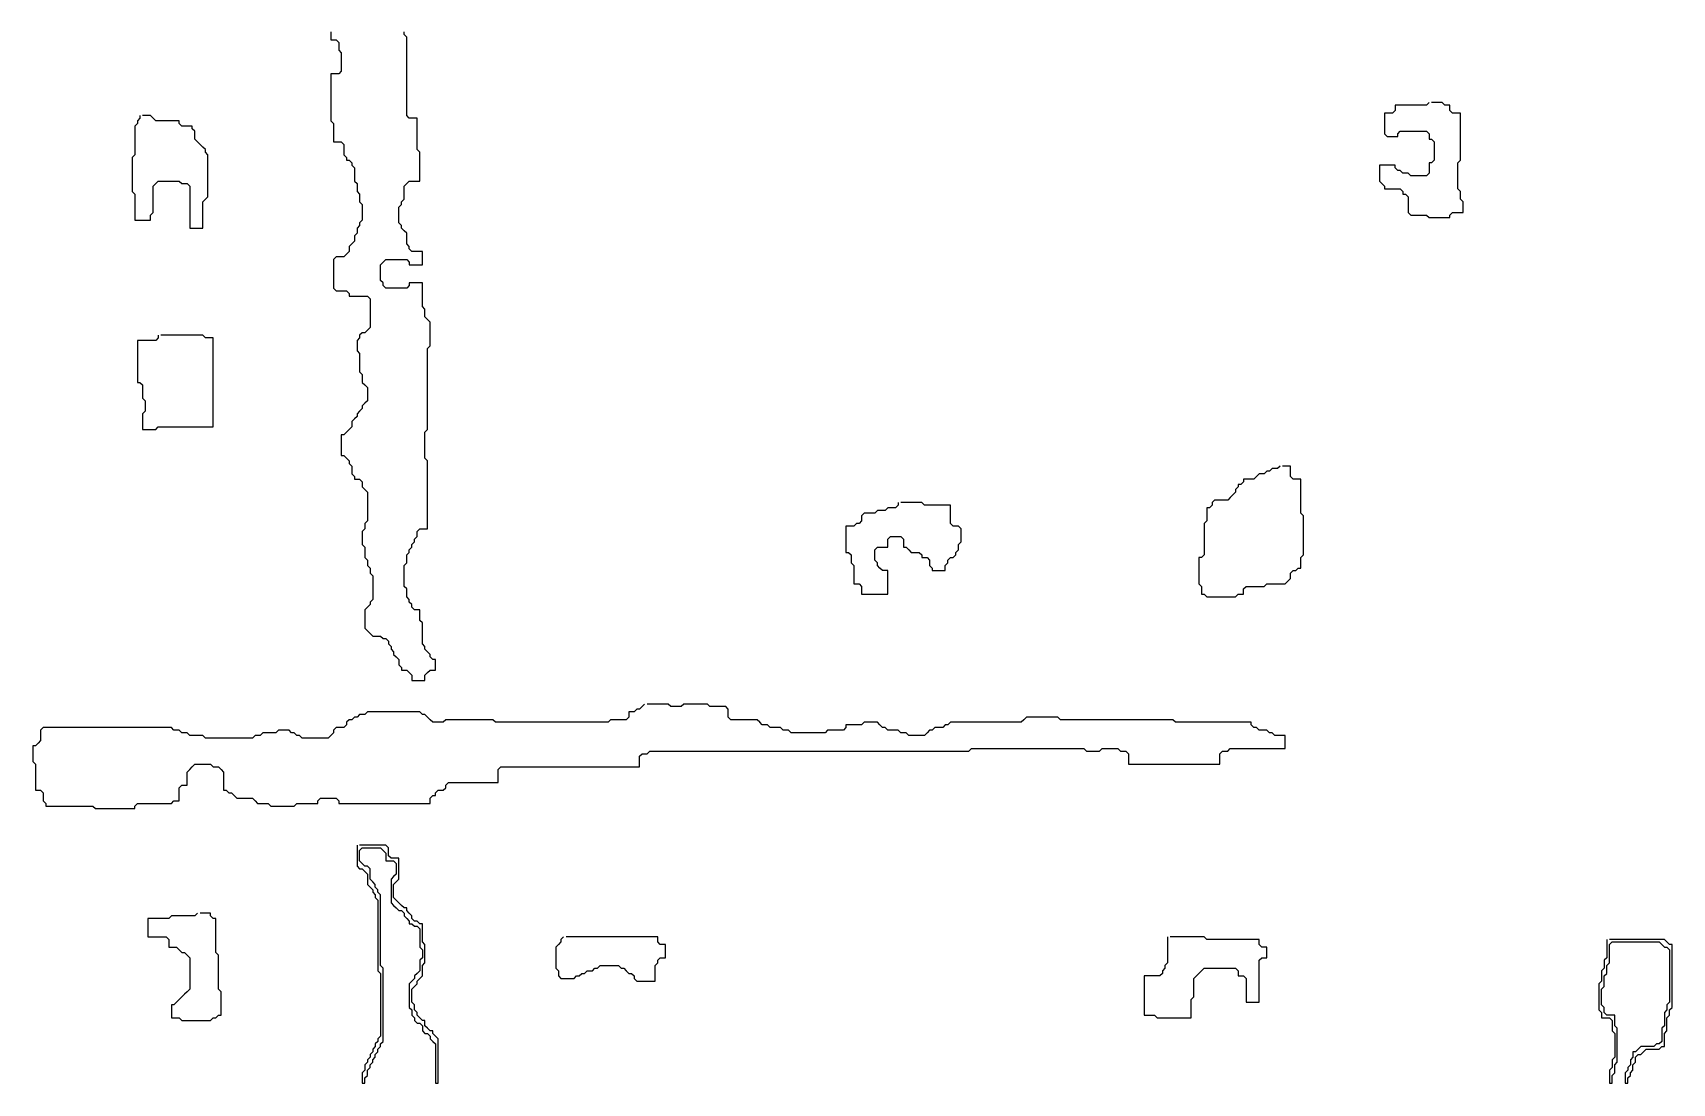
# Model space of a CAD drawing. Header units: metres. Extents: x 0 to 1024, y 124 to 841.
# Drawn here: x 280.5 to 594, y 123.5 to 324.3 of the extents above; entities that cross this region are included whole.
import ezdxf

# ---------------------------------------------------------------- set-up
doc = ezdxf.new("R2010")
doc.units = ezdxf.units.M
doc.layers.add('CURB', color=7, linetype='Continuous')

msp = doc.modelspace()

# ---------------------------------------------------------------- linework, layer by layer
at = {"layer": 'CURB', "lineweight": 25}
for points in [[(337.5, 324.5), (337.5, 324), (337.5, 323.5), (337.5, 323), (338, 323), (338.5, 323), (339, 322.5), (339, 322), (339, 321.5), (339, 321), (339.5, 320.5), (339.5, 320), (339.5, 319.5), (339.5, 319), (339.5, 318.5), (339.5, 318), (339.5, 317.5), (339.5, 317), (339, 316.5), (338.5, 316.5), (338, 316.5), (337.5, 316.5), (337.5, 316), (337.5, 315.5), (337.5, 315), (337.5, 314.5), (337.5, 314), (337.5, 313.5), (337.5, 313), (337.5, 312.5), (337.5, 312), (337.5, 311.5), (337.5, 311), (337.5, 310.5), (337.5, 310), (337.5, 309.5), (337.5, 309), (337.5, 308.5), (337.5, 308), (337.5, 307.5), (338, 307), (338, 306.5), (338, 306), (338, 305.5), (338, 305), (338, 304.5), (338, 304), (338, 303.5), (338.5, 303.5), (339, 303.5), (339.5, 303.5), (340, 303), (340, 302.5), (340, 302), (340, 301.5), (340, 301), (340.5, 300.5), (340.5, 300), (341, 300), (341.5, 299.5), (341.5, 299), (342, 298.5), (342, 298), (342, 297.5), (342, 297), (342, 296.5), (342, 296), (342.5, 295.5), (342.5, 295), (342.5, 294.5), (342.5, 294), (343, 293.5), (343, 293), (343, 292.5), (343, 292), (343.5, 291.5), (343.5, 291), (343.5, 290.5), (343.5, 290), (343.5, 289.5), (343.5, 289), (343.5, 288.5), (343, 288), (343, 287.5), (342.5, 287), (342.5, 286.5), (342.5, 286), (342, 285.5), (342, 285), (342, 284.5), (341.5, 284), (341, 283.5), (341, 283), (341, 282.5), (340.5, 282), (340, 281.5), (339.5, 281.5), (339, 281.5), (338.5, 281.5), (338, 281), (338, 280.5), (338, 280), (338, 279.5), (338, 279), (338, 278.5), (338, 278), (338, 277.5), (338, 277), (338, 276.5), (338, 276), (338, 275.5), (338.5, 275), (339, 275), (339.5, 275), (340, 275), (340.5, 275), (341, 274.5), (341, 274), (341.5, 274), (342, 274), (342.5, 274), (343, 274), (343.5, 274), (344, 274), (344.5, 274), (345, 273.5), (345, 273), (345, 272.5), (345, 272), (345, 271.5), (345, 271), (345, 270.5), (345, 270), (345, 269.5), (345, 269), (345, 268.5), (345, 268), (344.5, 267.5), (344, 267), (343.5, 267), (343, 266.5), (343, 266), (342.5, 265.5), (342.5, 265), (342.5, 264.5), (342.5, 264), (342.5, 263.5), (343, 263), (343, 262.5), (343, 262), (343, 261.5), (343, 261), (343, 260.5), (343, 260), (343, 259.5), (343.5, 259), (343.5, 258.5), (343.5, 258), (343.5, 257.5), (344, 257), (344.5, 256.5), (344.5, 256), (344.5, 255.5), (344.5, 255), (344.5, 254.5), (344.5, 254), (344, 253.5), (343.5, 253), (343.5, 252.5), (343, 252), (342.5, 251.5), (342.5, 251), (342, 250.5), (341.5, 250), (341.5, 249.5), (341.5, 249), (341, 248.5), (340.5, 248), (340, 247.5), (339.5, 247.5), (339.5, 247), (339.5, 246.5), (339.5, 246), (339.5, 245.5), (339.5, 245), (339.5, 244.5), (339.5, 244), (339.5, 243.5), (340, 243.5), (340.5, 243), (341, 242.5), (341, 242), (341.5, 241.5), (341.5, 241), (341.5, 240.5), (341.5, 240), (342, 239.5), (342, 239), (342.5, 239), (343, 239), (343.5, 238.5), (343.5, 238), (343.5, 237.5), (344, 237), (344.5, 236.5), (344.5, 236), (344.5, 235.5), (344.5, 235), (344.5, 234.5), (344.5, 234), (344.5, 233.5), (344.5, 233), (344.5, 232.5), (344.5, 232), (344.5, 231.5), (344.5, 231), (344, 230.5), (344, 230), (344, 229.5), (343.5, 229), (343.5, 228.5), (343.5, 228), (343.5, 227.5), (343.5, 227), (343.5, 226.5), (344, 226), (344, 225.5), (344, 225), (344, 224.5), (344, 224), (344.5, 223.5), (344.5, 223), (344.5, 222.5), (345, 222), (345, 221.5), (345, 221), (345.5, 220.5), (345.5, 220), (345.5, 219.5), (345.5, 219), (345.5, 218.5), (345.5, 218), (345.5, 217.5), (345.5, 217), (345.5, 216.5), (345.5, 216), (345, 215.5), (345, 215), (344.5, 214.5), (344, 214), (344, 213.5), (344, 213), (344, 212.5), (344, 212), (344, 211.5), (344, 211), (344, 210.5), (344.5, 210), (345, 209.5), (345.5, 209), (346, 209), (346.5, 209), (347, 209), (347.5, 208.5), (348, 208.5), (348.5, 208), (348.5, 207.5), (349, 207), (349, 206.5), (349.5, 206), (349.5, 205.5), (350, 205), (350.5, 204.5), (350.5, 204), (350.5, 203.5), (351, 203), (351, 202.5), (351.5, 202.5), (352, 202.5), (352.5, 202), (353, 201.5), (353, 201), (353, 200.5), (353.5, 200.5), (354, 200.5), (354.5, 200.5), (355, 200.5), (355.5, 200.5), (355.5, 201), (355.5, 201.5), (356, 202), (356.5, 202.5), (357, 202.5), (357.5, 202.5), (357.5, 203), (357.5, 203.5), (357.5, 204), (357.5, 204.5), (357, 204.5), (356.5, 205), (356.5, 205.5), (356, 206), (355.5, 206.5), (355.5, 207), (355, 207.5), (355, 208), (355, 208.5), (355, 209), (355, 209.5), (355, 210), (355, 210.5), (355, 211), (355, 211.5), (354.5, 212), (354.5, 212.5), (354.5, 213), (354.5, 213.5), (354.5, 214), (354, 214), (353.5, 214), (353, 214.5), (353, 215), (352.5, 215.5), (352.5, 216), (352, 216.5), (352, 217), (352, 217.5), (352, 218), (351.5, 218.5), (351.5, 219), (351.5, 219.5), (351.5, 220), (351.5, 220.5), (351.5, 221), (351.5, 221.5), (351.5, 222), (351.5, 222.5), (352, 223), (352, 223.5), (352, 224), (352, 224.5), (352.5, 225), (352.5, 225.5), (353, 226), (353, 226.5), (353.5, 227), (353.5, 227.5), (354, 228), (354, 228.5), (354, 229), (354.5, 229.5), (355, 229.5), (355.5, 229.5), (356, 229.5), (356, 230), (356, 230.5), (356, 231), (356, 231.5), (356, 232), (356, 232.5), (356, 233), (356, 233.5), (356, 234), (356, 234.5), (356, 235), (356, 235.5), (356, 236), (356, 236.5), (356, 237), (356, 237.5), (356, 238), (356, 238.5), (356, 239), (356, 239.5), (356, 240), (356, 240.5), (356, 241), (356, 241.5), (356, 242), (356, 242.5), (355.5, 243), (355.5, 243.5), (355.5, 244), (355.5, 244.5), (355.5, 245), (355.5, 245.5), (355.5, 246), (355.5, 246.5), (355.5, 247), (355.5, 247.5), (355.5, 248), (356, 248.5), (356, 249), (356, 249.5), (356, 250), (356, 250.5), (356, 251), (356, 251.5), (356, 252), (356, 252.5), (356, 253), (356, 253.5), (356, 254), (356, 254.5), (356, 255), (356, 255.5), (356, 256), (356, 256.5), (356, 257), (356, 257.5), (356, 258), (356, 258.5), (356, 259), (356, 259.5), (356, 260), (356, 260.5), (356, 261), (356, 261.5), (356, 262), (356, 262.5), (356, 263), (356, 263.5), (356, 264), (356.5, 264.5), (356.5, 265), (356.5, 265.5), (356.5, 266), (356.5, 266.5), (356.5, 267), (356.5, 267.5), (356.5, 268), (356.5, 268.5), (356.5, 269), (356, 269.5), (355.5, 270), (355.5, 270.5), (355.5, 271), (355.5, 271.5), (355, 272), (355, 272.5), (355, 273), (355, 273.5), (355, 274), (355, 274.5), (355, 275), (355, 275.5), (355, 276), (355, 276.5), (354.5, 276.5), (354, 276.5), (353.5, 276.5), (353, 276.5), (352.5, 276.5), (352.5, 276), (352, 275.5), (351.5, 275.5), (351, 275.5), (350.5, 275.5), (350, 275.5), (349.5, 275.5), (349, 275.5), (348.5, 275.5), (348, 275.5), (347.5, 276), (347.5, 276.5), (347, 277), (347, 277.5), (347, 278), (347, 278.5), (347, 279), (347, 279.5), (347, 280), (347.5, 280.5), (348, 281), (348.5, 281), (349, 281), (349.5, 281), (350, 281), (350.5, 281), (351, 281), (351.5, 281), (352, 281), (352.5, 280.5), (352.5, 280), (353, 280), (353.5, 280), (354, 280), (354.5, 280), (355, 280), (355, 280.5), (355, 281), (355, 281.5), (355, 282), (355, 282.5), (354.5, 282.5), (354, 282.5), (353.5, 282.5), (353, 282.5), (352.5, 283), (352.5, 283.5), (352, 284), (352, 284.5), (352, 285), (352, 285.5), (352, 286), (351.5, 286.5), (351, 287), (351, 287.5), (350.5, 288), (350.5, 288.5), (350.5, 289), (350.5, 289.5), (350.5, 290), (350.5, 290.5), (350.5, 291), (351, 291.5), (351, 292), (351.5, 292.5), (351.5, 293), (351.5, 293.5), (351.5, 294), (351.5, 294.5), (351.5, 295), (352, 295.5), (352.5, 296), (353, 296), (353.5, 296), (354, 296), (354.5, 296), (354.5, 296.5), (354.5, 297), (354.5, 297.5), (354.5, 298), (354.5, 298.5), (354.5, 299), (354.5, 299.5), (354.5, 300), (354.5, 300.5), (354.5, 301), (354.5, 301.5), (354, 302), (354, 302.5), (354, 303), (354, 303.5), (354, 304), (354, 304.5), (354, 305), (354, 305.5), (354, 306), (354, 306.5), (354, 307), (354, 307.5), (354, 308), (353.5, 308), (353, 308), (352.5, 308), (352, 308.5), (352, 309), (352, 309.5), (352, 310), (352, 310.5), (352, 311), (352, 311.5), (352, 312), (352, 312.5), (352, 313), (352, 313.5), (352, 314), (352, 314.5), (352, 315), (352, 315.5), (352, 316), (352, 316.5), (352, 317), (352, 317.5), (352, 318), (352, 318.5), (352, 319), (352, 319.5), (352, 320), (352, 320.5), (352, 321), (352, 321.5), (352, 322), (352, 322.5), (352, 323), (352, 323.5), (351.5, 324), (351.5, 324.5)], [(547.5, 311), (547, 310.5), (546.5, 310.5), (546, 310.5), (545.5, 310.5), (545, 310.5), (544.5, 310.5), (544, 310.5), (543.5, 310.5), (543, 310.5), (542.5, 310.5), (542, 310.5), (541.5, 310.5), (541, 310.5), (541, 310), (541, 309.5), (540.5, 309), (540, 309), (539.5, 309), (539, 309), (539, 308.5), (539, 308), (539, 307.5), (539, 307), (539, 306.5), (539, 306), (539, 305.5), (539, 305), (539.5, 304.5), (540, 304.5), (540.5, 304.5), (541, 304.5), (541.5, 304.5), (541.5, 305), (542, 305.5), (542.5, 305.5), (543, 305.5), (543.5, 305.5), (544, 305.5), (544.5, 305.5), (545, 305.5), (545.5, 305.5), (546, 305.5), (546.5, 305.5), (547, 305.5), (547.5, 305), (547.5, 304.5), (547.5, 304), (548, 304), (548.5, 303.5), (548.5, 303), (548.5, 302.5), (548.5, 302), (548.5, 301.5), (548.5, 301), (548.5, 300.5), (548.5, 300), (548, 299.5), (547.5, 299.5), (547.5, 299), (547.5, 298.5), (547.5, 298), (547.5, 297.5), (547, 297), (546.5, 297), (546, 297), (545.5, 297), (545, 297), (544.5, 297), (544, 297), (543.5, 297.5), (543, 297.5), (542.5, 297.5), (542, 298), (541.5, 298), (541, 298.5), (541, 299), (540.5, 299), (540, 299), (539.5, 299), (539, 299), (538.5, 299), (538, 299), (538, 298.5), (538, 298), (538, 297.5), (538, 297), (538, 296.5), (538, 296), (538.5, 295.5), (539, 295), (539, 294.5), (539.5, 294.5), (540, 294.5), (540.5, 294.5), (541, 294.5), (541.5, 294.5), (542, 294.5), (542.5, 294), (542.5, 293.5), (543, 293.5), (543.5, 293), (543.5, 292.5), (543.5, 292), (543.5, 291.5), (543.5, 291), (543.5, 290.5), (543.5, 290), (544, 289.5), (544.5, 289.5), (545, 289.5), (545.5, 289.5), (546, 289.5), (546.5, 289.5), (547, 289.5), (547.5, 289), (548, 289), (548.5, 289), (549, 289), (549.5, 289), (550, 289), (550.5, 289), (551, 289), (551.5, 289), (551.5, 289.5), (552, 290), (552.5, 290), (553, 290), (553.5, 290), (554, 290), (554, 290.5), (554, 291), (554, 291.5), (554, 292), (553.5, 292.5), (553.5, 293), (553.5, 293.5), (553.5, 294), (553, 294.5), (553, 295), (553, 295.5), (553, 296), (553, 296.5), (553, 297), (553, 297.5), (553, 298), (553, 298.5), (553, 299), (553, 299.5), (553.5, 300), (553.5, 300.5), (553.5, 301), (553.5, 301.5), (553.5, 302), (553.5, 302.5), (553.5, 303), (553.5, 303.5), (553.5, 304), (553.5, 304.5), (553.5, 305), (553.5, 305.5), (553.5, 306), (553.5, 306.5), (553.5, 307), (553.5, 307.5), (553.5, 308), (553.5, 308.5), (553.5, 309), (553, 309), (552.5, 309), (552, 309), (551.5, 309.5), (551.5, 310), (551.5, 310.5), (551, 310.5), (550.5, 310.5), (550, 311), (549.5, 311), (549, 311), (548.5, 311), (548, 311)], [(301, 308.5), (301, 308), (300.5, 307.5), (300.5, 307), (300, 306.5), (300, 306), (300, 305.5), (300, 305), (300, 304.5), (300, 304), (300, 303.5), (300, 303), (300, 302.5), (300, 302), (300, 301.5), (300, 301), (299.5, 300.5), (299.5, 300), (299.5, 299.5), (299.5, 299), (299.5, 298.5), (299.5, 298), (299.5, 297.5), (299.5, 297), (299.5, 296.5), (299.5, 296), (299.5, 295.5), (299.5, 295), (299.5, 294.5), (299.5, 294), (300, 293.5), (300, 293), (300, 292.5), (300, 292), (300, 291.5), (300, 291), (300, 290.5), (300, 290), (300, 289.5), (300, 289), (300, 288.5), (300.5, 288.5), (301, 288.5), (301.5, 288.5), (302, 288.5), (302.5, 288.5), (303, 288.5), (303, 289), (303, 289.5), (303.5, 290), (303.5, 290.5), (303.5, 291), (303.5, 291.5), (303.5, 292), (303.5, 292.5), (303.5, 293), (303.5, 293.5), (303.5, 294), (303.5, 294.5), (303.5, 295), (304, 295.5), (304.5, 296), (305, 296), (305.5, 296), (306, 296), (306.5, 296), (307, 296), (307.5, 296), (308, 296), (308.5, 296), (309, 295.5), (309.5, 295.5), (310, 295.5), (310.5, 295), (310.5, 294.5), (310.5, 294), (310.5, 293.5), (310.5, 293), (310.5, 292.5), (310.5, 292), (310.5, 291.5), (310.5, 291), (310.5, 290.5), (310.5, 290), (310.5, 289.5), (310.5, 289), (310.5, 288.5), (310.5, 288), (310.5, 287.5), (310.5, 287), (311, 287), (311.5, 287), (312, 287), (312.5, 287), (313, 287), (313, 287.5), (313, 288), (313, 288.5), (313, 289), (313, 289.5), (313, 290), (313, 290.5), (313, 291), (313, 291.5), (313, 292), (313.5, 292.5), (314, 293), (314, 293.5), (314, 294), (314, 294.5), (314, 295), (314, 295.5), (314, 296), (314, 296.5), (314, 297), (314, 297.5), (314, 298), (314, 298.5), (314, 299), (314, 299.5), (314, 300), (314, 300.5), (314, 301), (313.5, 301.5), (313.5, 302), (313, 302.5), (312.5, 303), (312, 303.5), (311.5, 304), (311.5, 304.5), (311.5, 305), (311.5, 305.5), (311, 306), (311, 306.5), (310.5, 306.5), (310, 306.5), (309.5, 306.5), (309, 306.5), (308.5, 307), (308.5, 307.5), (308, 307.5), (307.5, 307.5), (307, 307.5), (306.5, 307.5), (306, 307.5), (305.5, 307.5), (305, 307.5), (304.5, 307.5), (304, 307.5), (303.5, 308), (303, 308.5), (302.5, 308.5), (302, 308.5), (301.5, 308.5)], [(304.5, 266.5), (304.5, 266), (304, 265.5), (303.5, 265.5), (303, 265.5), (302.5, 265.5), (302, 265.5), (301.5, 265.5), (301, 265.5), (300.5, 265.5), (300.5, 265), (300.5, 264.5), (300.5, 264), (300.5, 263.5), (300.5, 263), (300.5, 262.5), (300.5, 262), (300.5, 261.5), (300.5, 261), (300.5, 260.5), (300.5, 260), (300.5, 259.5), (300.5, 259), (300.5, 258.5), (300.5, 258), (300.5, 257.5), (301, 257.5), (301.5, 257), (301.5, 256.5), (301.5, 256), (301.5, 255.5), (301.5, 255), (301.5, 254.5), (302, 254), (302, 253.5), (302, 253), (302, 252.5), (302, 252), (301.5, 251.5), (301.5, 251), (301.5, 250.5), (301.5, 250), (301.5, 249.5), (301.5, 249), (301.5, 248.5), (302, 248.5), (302.5, 248.5), (303, 248.5), (303.5, 248.5), (304, 248.5), (304.5, 249), (305, 249), (305.5, 249), (306, 249), (306.5, 249), (307, 249), (307.5, 249), (308, 249), (308.5, 249), (309, 249), (309.5, 249), (310, 249), (310.5, 249), (311, 249), (311.5, 249), (312, 249), (312.5, 249), (313, 249), (313.5, 249), (314, 249), (314.5, 249), (315, 249), (315, 249.5), (315, 250), (315, 250.5), (315, 251), (315, 251.5), (315, 252), (315, 252.5), (315, 253), (315, 253.5), (315, 254), (315, 254.5), (315, 255), (315, 255.5), (315, 256), (315, 256.5), (315, 257), (315, 257.5), (315, 258), (315, 258.5), (315, 259), (315, 259.5), (315, 260), (315, 260.5), (315, 261), (315, 261.5), (315, 262), (315, 262.5), (315, 263), (315, 263.5), (315, 264), (315, 264.5), (315, 265), (315, 265.5), (315, 266), (314.5, 266), (314, 266), (313.5, 266), (313, 266.5), (312.5, 266.5), (312, 266.5), (311.5, 266.5), (311, 266.5), (310.5, 266.5), (310, 266.5), (309.5, 266.5), (309, 266.5), (308.5, 266.5), (308, 266.5), (307.5, 266.5), (307, 266.5), (306.5, 266.5), (306, 266.5), (305.5, 266.5), (305, 266.5)], [(519, 241.5), (518.5, 241), (518, 241), (517.5, 241), (517, 240.5), (516.5, 240.5), (516, 240), (515.5, 240), (515, 240), (514.5, 239.5), (514, 239), (513.5, 239), (513, 239), (512.5, 239), (512, 239), (512, 238.5), (511.5, 238), (511, 238), (511, 237.5), (510.5, 237), (510.5, 236.5), (510, 236), (509.5, 235.5), (509, 235), (508.5, 235), (508, 235), (507.5, 235), (507, 235), (506.5, 235), (506, 234.5), (506, 234), (505.5, 233.5), (505, 233.5), (505, 233), (505, 232.5), (505, 232), (505, 231.5), (505, 231), (504.5, 230.5), (504.5, 230), (504.5, 229.5), (504.5, 229), (504.5, 228.5), (504.5, 228), (504.5, 227.5), (504.5, 227), (504.5, 226.5), (504.5, 226), (504.5, 225.5), (504.5, 225), (504.5, 224.5), (504, 224), (503.5, 224), (503.5, 223.5), (503.5, 223), (503.5, 222.5), (503.5, 222), (503.5, 221.5), (503.5, 221), (503.5, 220.5), (503.5, 220), (503.5, 219.5), (503.5, 219), (504, 218.5), (504, 218), (504, 217.5), (504, 217), (504.5, 217), (505, 216.5), (505.5, 216.5), (506, 216.5), (506.5, 216.5), (507, 216.5), (507.5, 216.5), (508, 216.5), (508.5, 216.5), (509, 216.5), (509.5, 216.5), (510, 216.5), (510.5, 216.5), (511, 217), (511.5, 217), (512, 217), (512, 217.5), (512, 218), (512.5, 218.5), (513, 218.5), (513.5, 218.5), (514, 218.5), (514.5, 218.5), (515, 218.5), (515.5, 218.5), (516, 218.5), (516.5, 219), (517, 219), (517.5, 219), (518, 219), (518.5, 219), (519, 219), (519.5, 219), (520, 219), (520.5, 219.5), (521, 220), (521, 220.5), (521, 221), (521.5, 221.5), (522, 221.5), (522.5, 222), (523, 222), (523, 222.5), (523, 223), (523, 223.5), (523, 224), (523.5, 224.5), (523.5, 225), (523.5, 225.5), (523.5, 226), (523.5, 226.5), (523.5, 227), (523.5, 227.5), (523.5, 228), (523.5, 228.5), (523.5, 229), (523.5, 229.5), (523.5, 230), (523.5, 230.5), (523.5, 231), (523.5, 231.5), (523.5, 232), (523, 232.5), (523, 233), (523, 233.5), (523, 234), (523, 234.5), (523, 235), (523, 235.5), (523, 236), (523, 236.5), (523, 237), (523, 237.5), (523, 238), (523, 238.5), (523, 239), (522.5, 239), (522, 239), (521.5, 239), (521, 239.5), (521, 240), (521, 240.5), (521, 241), (521, 241.5), (520.5, 241.5), (520, 241.5), (519.5, 241.5)], [(446, 234.5), (446, 234), (445.5, 233.5), (445, 233.5), (444.5, 233.5), (444, 233.5), (443.5, 233), (443, 233), (442.5, 233), (442, 233), (441.5, 232.5), (441, 232.5), (440.5, 232.5), (440, 232.5), (439.5, 232.5), (439, 232), (439, 231.5), (439, 231), (438.5, 230.5), (438, 230.5), (437.5, 230), (437, 230), (436.5, 230), (436, 230), (436, 229.5), (436, 229), (436, 228.5), (436, 228), (436, 227.5), (436, 227), (436, 226.5), (436, 226), (436, 225.5), (436, 225), (436.5, 225), (437, 224.5), (437, 224), (437, 223.5), (437, 223), (437.5, 222.5), (437.5, 222), (437.5, 221.5), (437.5, 221), (437.5, 220.5), (437.5, 220), (437.5, 219.5), (437.5, 219), (438, 219), (438.5, 219), (439, 218.5), (439, 218), (439, 217.5), (439, 217), (439.5, 217), (440, 217), (440.5, 217), (441, 217), (441.5, 217), (442, 217), (442.5, 217), (443, 217), (443.5, 217), (444, 217), (444, 217.5), (444, 218), (444, 218.5), (444, 219), (444, 219.5), (444, 220), (444, 220.5), (444, 221), (444, 221.5), (443.5, 221.5), (443, 221.5), (442.5, 222), (442, 222.5), (442, 223), (441.5, 223.5), (441.5, 224), (441.5, 224.5), (441.5, 225), (441.5, 225.5), (442, 226), (442.5, 226), (443, 226), (443.5, 226), (444, 226), (444, 226.5), (444, 227), (444, 227.5), (444.5, 228), (445, 228), (445.5, 228), (446, 228), (446.5, 228), (447, 227.5), (447, 227), (447, 226.5), (447, 226), (447.5, 226), (448, 225.5), (448.5, 225), (449, 225), (449.5, 225), (450, 225), (450.5, 224.5), (450.5, 224), (451, 224), (451.5, 224), (452, 223.5), (452, 223), (452, 222.5), (452.5, 222), (452.5, 221.5), (453, 221.5), (453.5, 221.5), (454, 221.5), (454.5, 221.5), (455, 221.5), (455, 222), (455, 222.5), (455.5, 223), (455.5, 223.5), (456, 224), (456.5, 224), (457, 224.5), (457, 225), (457.5, 225.5), (457.5, 226), (457.5, 226.5), (458, 227), (458, 227.5), (458, 228), (458, 228.5), (458, 229), (458, 229.5), (457.5, 230), (457, 230), (456.5, 230), (456, 230.5), (456, 231), (456, 231.5), (456, 232), (456, 232.5), (456, 233), (456, 233.5), (456, 234), (455.5, 234), (455, 234), (454.5, 234), (454, 234), (453.5, 234), (453, 234), (452.5, 234), (452, 234), (451.5, 234), (451, 234), (450.5, 234.5), (450, 234.5), (449.5, 234.5), (449, 234.5), (448.5, 234.5), (448, 234.5), (447.5, 234.5), (447, 234.5), (446.5, 234.5)], [(397.5, 196), (397, 195.5), (396.5, 195), (396, 195), (395.5, 194.5), (395, 194.5), (394.5, 194.5), (394.5, 194), (394.5, 193.5), (394, 193), (393.5, 193), (393, 193), (392.5, 193), (392, 193), (391.5, 193), (391, 193), (390.5, 192.5), (390, 192.5), (389.5, 192.5), (389, 192.5), (388.5, 192.5), (388, 192.5), (387.5, 192.5), (387, 192.5), (386.5, 192.5), (386, 192.5), (385.5, 192.5), (385, 192.5), (384.5, 192.5), (384, 192.5), (383.5, 192.5), (383, 192.5), (382.5, 192.5), (382, 192.5), (381.5, 192.5), (381, 192.5), (380.5, 192.5), (380, 192.5), (379.5, 192.5), (379, 192.5), (378.5, 192.5), (378, 192.5), (377.5, 192.5), (377, 192.5), (376.5, 192.5), (376, 192.5), (375.5, 192.5), (375, 192.5), (374.5, 192.5), (374, 192.5), (373.5, 192.5), (373, 192.5), (372.5, 192.5), (372, 192.5), (371.5, 192.5), (371, 192.5), (370.5, 192.5), (370, 192.5), (369.5, 192.5), (369, 192.5), (368.5, 193), (368, 193), (367.5, 193), (367, 193), (366.5, 193), (366, 193), (365.5, 193), (365, 193), (364.5, 193), (364, 193), (363.5, 193), (363, 193), (362.5, 193), (362, 193), (361.5, 193), (361, 193), (360.5, 193), (360, 193), (359.5, 193), (359, 192.5), (358.5, 192.5), (358, 192.5), (357.5, 192.5), (357, 192.5), (356.5, 193), (356, 193.5), (355.5, 194), (355, 194), (354.5, 194.5), (354, 194.5), (353.5, 194.5), (353, 194.5), (352.5, 194.5), (352, 194.5), (351.5, 194.5), (351, 194.5), (350.5, 194.5), (350, 194.5), (349.5, 194.5), (349, 194.5), (348.5, 194.5), (348, 194.5), (347.5, 194.5), (347, 194.5), (346.5, 194.5), (346, 194.5), (345.5, 194.5), (345, 194.5), (344.5, 194.5), (344, 194), (343.5, 194), (343, 194), (342.5, 193.5), (342, 193.5), (341.5, 193), (341, 193), (340.5, 192.5), (340.5, 192), (340, 191.5), (339.5, 191.5), (339, 191.5), (338.5, 191.5), (338, 191), (338, 190.5), (337.5, 190), (337, 189.5), (336.5, 189.5), (336, 189.5), (335.5, 189.5), (335, 189.5), (334.5, 189.5), (334, 189.5), (333.5, 189.5), (333, 189.5), (332.5, 189.5), (332, 189.5), (331.5, 190), (331, 190), (330.5, 190.5), (330, 190.5), (329.5, 191), (329, 191), (328.5, 191), (328, 191), (327.5, 191), (327, 190.5), (326.5, 190.5), (326, 190.5), (325.5, 190.5), (325, 190.5), (324.5, 190.5), (324, 190), (323.5, 190), (323, 190), (322.5, 189.5), (322, 189.5), (321.5, 189.5), (321, 189.5), (320.5, 189.5), (320, 189.5), (319.5, 189.5), (319, 189.5), (318.5, 189.5), (318, 189.5), (317.5, 189.5), (317, 189.5), (316.5, 189.5), (316, 189.5), (315.5, 189.5), (315, 189.5), (314.5, 189.5), (314, 189.5), (313.5, 189.5), (313, 190), (312.5, 190), (312, 190), (311.5, 190), (311, 190), (310.5, 190), (310, 190.5), (309.5, 190.5), (309, 190.5), (308.5, 191), (308, 191), (307.5, 191), (307, 191.5), (306.5, 191.5), (306, 191.5), (305.5, 191.5), (305, 191.5), (304.5, 191.5), (304, 191.5), (303.5, 191.5), (303, 191.5), (302.5, 191.5), (302, 191.5), (301.5, 191.5), (301, 191.5), (300.5, 191.5), (300, 191.5), (299.5, 191.5), (299, 191.5), (298.5, 191.5), (298, 191.5), (297.5, 191.5), (297, 191.5), (296.5, 191.5), (296, 191.5), (295.5, 191.5), (295, 191.5), (294.5, 191.5), (294, 191.5), (293.5, 191.5), (293, 191.5), (292.5, 191.5), (292, 191.5), (291.5, 191.5), (291, 191.5), (290.5, 191.5), (290, 191.5), (289.5, 191.5), (289, 191.5), (288.5, 191.5), (288, 191.5), (287.5, 191.5), (287, 191.5), (286.5, 191.5), (286, 191.5), (285.5, 191.5), (285, 191.5), (284.5, 191.5), (284, 191.5), (283.5, 191.5), (283, 191.5), (282.5, 191.5), (282, 191), (282, 190.5), (282, 190), (282, 189.5), (282, 189), (281.5, 188.5), (281, 188), (280.5, 188), (280.5, 187.5), (280.5, 187), (280.5, 186.5), (280.5, 186), (280.5, 185.5), (280.5, 185), (281, 184.5), (281, 184), (281, 183.5), (281, 183), (281, 182.5), (281, 182), (281, 181.5), (281, 181), (281, 180.5), (281, 180), (281, 179.5), (281.5, 179.5), (282, 179.5), (282.5, 179), (282.5, 178.5), (282.5, 178), (282.5, 177.5), (283, 177), (283, 176.5), (283.5, 176.5), (284, 176.5), (284.5, 176.5), (285, 176.5), (285.5, 176.5), (286, 176.5), (286.5, 176.5), (287, 176.5), (287.5, 176.5), (288, 176.5), (288.5, 176.5), (289, 176.5), (289.5, 176.5), (290, 176.5), (290.5, 176.5), (291, 176.5), (291.5, 176.5), (292, 176.5), (292.5, 176), (293, 176), (293.5, 176), (294, 176), (294.5, 176), (295, 176), (295.5, 176), (296, 176), (296.5, 176), (297, 176), (297.5, 176), (298, 176), (298.5, 176), (299, 176), (299.5, 176), (300, 176), (300, 176.5), (300.5, 177), (301, 177), (301.5, 177), (302, 177), (302.5, 177), (303, 177), (303.5, 177), (304, 177), (304.5, 177), (305, 177), (305.5, 177), (306, 177), (306.5, 177), (307, 177), (307.5, 177.5), (308, 177.5), (308.5, 177.5), (308.5, 178), (308.5, 178.5), (308.5, 179), (308.5, 179.5), (308.5, 180), (309, 180.5), (309.5, 180.5), (310, 180.5), (310, 181), (310, 181.5), (310, 182), (310, 182.5), (310, 183), (310.5, 183.5), (311, 184), (311.5, 184.5), (312, 184.5), (312.5, 184.5), (313, 184.5), (313.5, 184.5), (314, 184.5), (314.5, 184.5), (315, 184), (315.5, 184), (316, 184), (316.5, 183.5), (317, 183), (317, 182.5), (317, 182), (317, 181.5), (317, 181), (317, 180.5), (317, 180), (317, 179.5), (317.5, 179.5), (318, 179), (318.5, 179), (319, 178.5), (319.5, 178), (320, 178), (320.5, 178), (321, 178), (321.5, 178), (322, 178), (322.5, 178), (323, 177.5), (323.5, 177), (324, 177), (324.5, 177), (325, 177), (325.5, 177), (326, 176.5), (326.5, 176.5), (327, 176.5), (327.5, 176.5), (328, 176.5), (328.5, 176.5), (329, 176.5), (329.5, 176.5), (330, 176.5), (330.5, 176.5), (331, 177), (331.5, 177), (332, 177), (332.5, 177), (333, 177), (333.5, 177), (334, 177), (334.5, 177), (335, 177), (335, 177.5), (335.5, 178), (336, 178), (336.5, 178), (337, 178), (337.5, 178), (338, 178), (338.5, 178), (339, 177.5), (339, 177), (339.5, 177), (340, 177), (340.5, 177), (341, 177), (341.5, 177), (342, 177), (342.5, 177), (343, 177), (343.5, 177), (344, 177), (344.5, 177), (345, 177), (345.5, 177), (346, 177), (346.5, 177), (347, 177), (347.5, 177), (348, 177), (348.5, 177), (349, 177), (349.5, 177), (350, 177), (350.5, 177), (351, 177), (351.5, 177), (352, 177), (352.5, 177), (353, 177), (353.5, 177), (354, 177), (354.5, 177), (355, 177), (355.5, 177), (356, 177), (356.5, 177), (356.5, 177.5), (356.5, 178), (357, 178.5), (357.5, 178.5), (357.5, 179), (358, 179.5), (358.5, 179.5), (359, 179.5), (359.5, 180), (359.5, 180.5), (360, 181), (360.5, 181), (361, 181), (361.5, 181), (362, 181), (362.5, 181), (363, 181), (363.5, 181), (364, 181), (364.5, 181), (365, 181), (365.5, 181), (366, 181), (366.5, 181), (367, 181), (367.5, 181), (368, 181), (368.5, 181), (369, 181), (369.5, 181), (369.5, 181.5), (369.5, 182), (369.5, 182.5), (369.5, 183), (369.5, 183.5), (370, 184), (370.5, 184), (371, 184), (371.5, 184), (372, 184), (372.5, 184), (373, 184), (373.5, 184), (374, 184), (374.5, 184), (375, 184), (375.5, 184), (376, 184), (376.5, 184), (377, 184), (377.5, 184), (378, 184), (378.5, 184), (379, 184), (379.5, 184), (380, 184), (380.5, 184), (381, 184), (381.5, 184), (382, 184), (382.5, 184), (383, 184), (383.5, 184), (384, 184), (384.5, 184), (385, 184), (385.5, 184), (386, 184), (386.5, 184), (387, 184), (387.5, 184), (388, 184), (388.5, 184), (389, 184), (389.5, 184), (390, 184), (390.5, 184), (391, 184), (391.5, 184), (392, 184), (392.5, 184), (393, 184), (393.5, 184), (394, 184), (394.5, 184), (395, 184), (395.5, 184), (396, 184), (396.5, 184), (396.5, 184.5), (396.5, 185), (396.5, 185.5), (396.5, 186), (397, 186.5), (397.5, 186.5), (398, 186.5), (398.5, 187), (399, 187), (399.5, 187), (400, 187), (400.5, 187), (401, 187), (401.5, 187), (402, 187), (402.5, 187), (403, 187), (403.5, 187), (404, 187), (404.5, 187), (405, 187), (405.5, 187), (406, 187), (406.5, 187), (407, 187), (407.5, 187), (408, 187), (408.5, 187), (409, 187), (409.5, 187), (410, 187), (410.5, 187), (411, 187), (411.5, 187), (412, 187), (412.5, 187), (413, 187), (413.5, 187), (414, 187), (414.5, 187), (415, 187), (415.5, 187), (416, 187), (416.5, 187), (417, 187), (417.5, 187), (418, 187), (418.5, 187), (419, 187), (419.5, 187), (420, 187), (420.5, 187), (421, 187), (421.5, 187), (422, 187), (422.5, 187), (423, 187), (423.5, 187), (424, 187), (424.5, 187), (425, 187), (425.5, 187), (426, 187), (426.5, 187), (427, 187), (427.5, 187), (428, 187), (428.5, 187), (429, 187), (429.5, 187), (430, 187), (430.5, 187), (431, 187), (431.5, 187), (432, 187), (432.5, 187), (433, 187), (433.5, 187), (434, 187), (434.5, 187), (435, 187), (435.5, 187), (436, 187), (436.5, 187), (437, 187), (437.5, 187), (438, 187), (438.5, 187), (439, 187), (439.5, 187), (440, 187), (440.5, 187), (441, 187), (441.5, 187), (442, 187), (442.5, 187), (443, 187), (443.5, 187), (444, 187), (444.5, 187), (445, 187), (445.5, 187), (446, 187), (446.5, 187), (447, 187), (447.5, 187), (448, 187), (448.5, 187), (449, 187), (449.5, 187), (450, 187), (450.5, 187), (451, 187), (451.5, 187), (452, 187), (452.5, 187), (453, 187), (453.5, 187), (454, 187), (454.5, 187), (455, 187), (455.5, 187), (456, 187), (456.5, 187), (457, 187), (457.5, 187), (458, 187), (458.5, 187), (459, 187), (459.5, 187), (460, 187.5), (460.5, 187.5), (461, 187.5), (461.5, 187.5), (462, 187.5), (462.5, 187.5), (463, 187.5), (463.5, 187.5), (464, 187.5), (464.5, 187.5), (465, 187.5), (465.5, 187.5), (466, 187.5), (466.5, 187.5), (467, 187.5), (467.5, 187.5), (468, 187.5), (468.5, 187.5), (469, 187.5), (469.5, 187.5), (470, 187.5), (470.5, 187.5), (471, 187.5), (471.5, 187.5), (472, 187.5), (472.5, 187.5), (473, 187.5), (473.5, 187.5), (474, 187.5), (474.5, 187.5), (475, 187.5), (475.5, 187.5), (476, 187.5), (476.5, 187.5), (477, 187.5), (477.5, 187.5), (478, 187.5), (478.5, 187.5), (479, 187.5), (479.5, 187.5), (480, 187.5), (480.5, 187.5), (481, 187.5), (481.5, 187.5), (482, 187), (482.5, 187), (483, 187), (483.5, 187), (484, 187), (484.5, 187), (485, 187.5), (485.5, 187.5), (486, 187.5), (486.5, 187.5), (487, 187.5), (487.5, 187.5), (488, 187.5), (488.5, 187), (489, 187), (489.5, 187), (490, 186.5), (490, 186), (490, 185.5), (490, 185), (490, 184.5), (490.5, 184.5), (491, 184.5), (491.5, 184.5), (492, 184.5), (492.5, 184.5), (493, 184.5), (493.5, 184.5), (494, 184.5), (494.5, 184.5), (495, 184.5), (495.5, 184.5), (496, 184.5), (496.5, 184.5), (497, 184.5), (497.5, 184.5), (498, 184.5), (498.5, 184.5), (499, 184.5), (499.5, 184.5), (500, 184.5), (500.5, 184.5), (501, 184.5), (501.5, 184.5), (502, 184.5), (502.5, 184.5), (503, 184.5), (503.5, 184.5), (504, 184.5), (504.5, 184.5), (505, 184.5), (505.5, 184.5), (506, 184.5), (506.5, 184.5), (507, 184.5), (507.5, 184.5), (507.5, 185), (507.5, 185.5), (507.5, 186), (507.5, 186.5), (508, 187), (508.5, 187), (509, 187), (509.5, 187.5), (510, 187.5), (510.5, 187.5), (511, 187.5), (511.5, 187.5), (512, 187.5), (512.5, 187.5), (513, 187.5), (513.5, 187.5), (514, 187.5), (514.5, 187.5), (515, 187.5), (515.5, 187.5), (516, 187.5), (516.5, 187.5), (517, 187.5), (517.5, 187.5), (518, 187.5), (518.5, 187.5), (519, 187.5), (519.5, 187.5), (520, 187.5), (520, 188), (520, 188.5), (520, 189), (520, 189.5), (520, 190), (519.5, 190), (519, 190), (518.5, 190), (518, 190), (517.5, 190.5), (517, 190.5), (516.5, 191), (516, 191), (515.5, 191), (515, 191), (514.5, 191.5), (514, 191.5), (513.5, 192), (513.5, 192.5), (513, 192.5), (512.5, 192.5), (512, 192.5), (511.5, 192.5), (511, 192.5), (510.5, 192.5), (510, 192.5), (509.5, 192.5), (509, 192.5), (508.5, 192.5), (508, 192.5), (507.5, 192.5), (507, 192.5), (506.5, 192.5), (506, 192.5), (505.5, 192.5), (505, 192.5), (504.5, 192.5), (504, 192.5), (503.5, 192.5), (503, 192.5), (502.5, 192.5), (502, 192.5), (501.5, 192.5), (501, 192.5), (500.5, 192.5), (500, 192.5), (499.5, 192.5), (499, 192.5), (498.5, 193), (498, 193), (497.5, 193), (497, 193), (496.5, 193), (496, 193), (495.5, 193), (495, 193), (494.5, 193), (494, 193), (493.5, 193), (493, 193), (492.5, 193), (492, 193), (491.5, 193), (491, 193), (490.5, 193), (490, 193), (489.5, 193), (489, 193), (488.5, 193), (488, 193), (487.5, 193), (487, 193), (486.5, 193), (486, 193), (485.5, 193), (485, 193), (484.5, 193), (484, 193), (483.5, 193), (483, 193), (482.5, 193), (482, 193), (481.5, 193), (481, 193), (480.5, 193), (480, 193), (479.5, 193), (479, 193), (478.5, 193), (478, 193), (477.5, 193), (477, 193), (476.5, 193.5), (476, 193.5), (475.5, 193.5), (475, 193.5), (474.5, 193.5), (474, 193.5), (473.5, 193.5), (473, 193.5), (472.5, 193.5), (472, 193.5), (471.5, 193.5), (471, 193.5), (470.5, 193.5), (470, 193), (469.5, 192.5), (469, 192.5), (468.5, 192.5), (468, 192.5), (467.5, 192.5), (467, 192.5), (466.5, 192.5), (466, 192.5), (465.5, 192.5), (465, 192.5), (464.5, 192.5), (464, 192.5), (463.5, 192.5), (463, 192.5), (462.5, 192.5), (462, 192.5), (461.5, 192.5), (461, 192.5), (460.5, 192.5), (460, 192.5), (459.5, 192.5), (459, 192.5), (458.5, 192.5), (458, 192.5), (457.5, 192.5), (457, 192.5), (456.5, 192.5), (456, 192.5), (455.5, 192), (455, 192), (454.5, 191.5), (454, 191.5), (453.5, 191.5), (453, 191.5), (452.5, 191), (452, 191), (451.5, 190.5), (451, 190), (450.5, 190), (450, 190), (449.5, 190), (449, 190), (448.5, 190), (448, 190), (447.5, 190.5), (447, 190.5), (446.5, 190.5), (446, 191), (445.5, 191), (445, 191), (444.5, 191), (444, 191), (443.5, 191.5), (443, 191.5), (442.5, 192), (442, 192.5), (441.5, 192.5), (441, 192.5), (440.5, 192.5), (440, 192.5), (439.5, 192.5), (439, 192), (438.5, 192), (438, 192), (437.5, 192), (437, 192), (436.5, 192), (436, 192), (436, 191.5), (435.5, 191), (435, 191), (434.5, 191), (434, 191), (433.5, 191), (433, 191), (432.5, 191), (432, 190.5), (431.5, 190.5), (431, 190.5), (430.5, 190.5), (430, 190.5), (429.5, 190.5), (429, 190.5), (428.5, 190.5), (428, 190.5), (427.5, 190.5), (427, 190.5), (426.5, 190.5), (426, 190.5), (425.5, 190.5), (425, 191), (424.5, 191), (424, 191), (423.5, 191.5), (423, 191.5), (422.5, 191.5), (422, 191.5), (421.5, 191.5), (421, 192), (420.5, 192), (420, 192), (419.5, 192.5), (419, 193), (418.5, 193), (418, 193), (417.5, 193), (417, 193), (416.5, 193), (416, 193), (415.5, 193), (415, 193), (414.5, 193), (414, 193), (413.5, 193.5), (413.5, 194), (413.5, 194.5), (413.5, 195), (413, 195.5), (412.5, 195.5), (412, 195.5), (411.5, 195.5), (411, 195.5), (410.5, 195.5), (410, 195.5), (409.5, 196), (409, 196), (408.5, 196), (408, 196), (407.5, 196), (407, 196), (406.5, 196), (406, 196), (405.5, 196), (405, 196), (404.5, 195.5), (404, 195.5), (403.5, 195.5), (403, 195.5), (402.5, 195.5), (402, 196), (401.5, 196), (401, 196), (400.5, 196), (400, 196), (399.5, 196), (399, 196), (398.5, 196), (398, 196)], [(342.5, 169), (342.5, 168.5), (342.5, 168), (342.5, 167.5), (342.5, 167), (342.5, 166.5), (342.5, 166), (342.5, 165.5), (342.5, 165), (343, 164.5), (343.5, 164.5), (344, 164), (344.5, 163.5), (344.5, 163), (344.5, 162.5), (344.5, 162), (344.5, 161.5), (345, 161), (345.5, 160.5), (345.5, 160), (346, 159.5), (346, 159), (346.5, 158.5), (346.5, 158), (346.5, 157.5), (346.5, 157), (346.5, 156.5), (346.5, 156), (346.5, 155.5), (346.5, 155), (346.5, 154.5), (346.5, 154), (346.5, 153.5), (346.5, 153), (346.5, 152.5), (346.5, 152), (346.5, 151.5), (346.5, 151), (346.5, 150.5), (346.5, 150), (346.5, 149.5), (346.5, 149), (346.5, 148.5), (346.5, 148), (346.5, 147.5), (346.5, 147), (346.5, 146.5), (346.5, 146), (346.5, 145.5), (346.5, 145), (347, 144.5), (347, 144), (347, 143.5), (347, 143), (347, 142.5), (347, 142), (347, 141.5), (347, 141), (347, 140.5), (347, 140), (347, 139.5), (347, 139), (347, 138.5), (347, 138), (347, 137.5), (347, 137), (347, 136.5), (347, 136), (347, 135.5), (347, 135), (347, 134.5), (347, 134), (347, 133.5), (347, 133), (347, 132.5), (346.5, 132), (346.5, 131.5), (346, 131), (346, 130.5), (345.5, 130), (345.5, 129.5), (345, 129), (345, 128.5), (344.5, 128), (344.5, 127.5), (344, 127), (344, 126.5), (344, 126), (343.5, 125.5), (343.5, 125), (343.5, 124.5), (343.5, 124), (343.5, 123.5), (344, 123.5), (344, 124), (344, 124.5), (344.5, 125), (344.5, 125.5), (344.5, 126), (345, 126.5), (345, 127), (345.5, 127.5), (345.5, 128), (346, 128.5), (346, 129), (346.5, 129.5), (346.5, 130), (347, 130.5), (347, 131), (347.5, 131.5), (347.5, 132), (347.5, 132.5), (347.5, 133), (347.5, 133.5), (347.5, 134), (347.5, 134.5), (347.5, 135), (347.5, 135.5), (347.5, 136), (347.5, 136.5), (347.5, 137), (347.5, 137.5), (347.5, 138), (347.5, 138.5), (347.5, 139), (347.5, 139.5), (347.5, 140), (347.5, 140.5), (347.5, 141), (347.5, 141.5), (347.5, 142), (347.5, 142.5), (347.5, 143), (347.5, 143.5), (347.5, 144), (347.5, 144.5), (347.5, 145), (347.5, 145.5), (347, 146), (347, 146.5), (347, 147), (347, 147.5), (347, 148), (347, 148.5), (347, 149), (347, 149.5), (347, 150), (347, 150.5), (347, 151), (347, 151.5), (347, 152), (347, 152.5), (347, 153), (347, 153.5), (347, 154), (347, 154.5), (347, 155), (347, 155.5), (347, 156), (347, 156.5), (347, 157), (347, 157.5), (347, 158), (347, 158.5), (347, 159), (347, 159.5), (346.5, 160), (346.5, 160.5), (346, 161), (346, 161.5), (345.5, 162), (345, 162.5), (345, 163), (345, 163.5), (345, 164), (345, 164.5), (344.5, 165), (344, 165), (343.5, 165.5), (343, 166), (343, 166.5), (343, 167), (343, 167.5), (343, 168), (343.5, 168.5), (344, 168.5), (344.5, 168.5), (345, 168.5), (345.5, 168.5), (346, 168.5), (346.5, 168.5), (347, 168.5), (347.5, 168), (348, 167.5), (348, 167), (348, 166.5), (348, 166), (348.5, 166), (349, 166), (349.5, 166), (350, 165.5), (350, 165), (350, 164.5), (350, 164), (350, 163.5), (349.5, 163), (349, 162.5), (349, 162), (349, 161.5), (349, 161), (349, 160.5), (349, 160), (349, 159.5), (349, 159), (349, 158.5), (349, 158), (349.5, 157.5), (350, 157), (350.5, 156.5), (351, 156.5), (351.5, 156), (351.5, 155.5), (352, 155), (352.5, 154.5), (352.5, 154), (353, 154), (353.5, 153.5), (354, 153.5), (354.5, 153), (354.5, 152.5), (354.5, 152), (354.5, 151.5), (354.5, 151), (354.5, 150.5), (354.5, 150), (354.5, 149.5), (355, 149), (355, 148.5), (355, 148), (355, 147.5), (354.5, 147), (354.5, 146.5), (354.5, 146), (354.5, 145.5), (354.5, 145), (354, 144.5), (353.5, 144), (353.5, 143.5), (353, 143), (352.5, 142.5), (352.5, 142), (352.5, 141.5), (352.5, 141), (352.5, 140.5), (352.5, 140), (352.5, 139.5), (352.5, 139), (352.5, 138.5), (352.5, 138), (353, 137.5), (353, 137), (353, 136.5), (353.5, 136), (353.5, 135.5), (354, 135), (354.5, 135), (355, 134.5), (355, 134), (355, 133.5), (355.5, 133), (356, 133), (356.5, 132.5), (356.5, 132), (357, 131.5), (357.5, 131), (357.5, 130.5), (357.5, 130), (357.5, 129.5), (357.5, 129), (357.5, 128.5), (357.5, 128), (357.5, 127.5), (357.5, 127), (357.5, 126.5), (357.5, 126), (357.5, 125.5), (357.5, 125), (357.5, 124.5), (357.5, 124), (357.5, 123.5), (358, 123.5), (358, 124), (358, 124.5), (358, 125), (358, 125.5), (358, 126), (358, 126.5), (358, 127), (358, 127.5), (358, 128), (358, 128.5), (358, 129), (358, 129.5), (358, 130), (358, 130.5), (358, 131), (358, 131.5), (358, 132), (357.5, 132.5), (357, 133), (357, 133.5), (356.5, 133.5), (356, 134), (355.5, 134.5), (355.5, 135), (355.5, 135.5), (355, 135.5), (354.5, 136), (354, 136.5), (354, 137), (353.5, 137.5), (353.5, 138), (353.5, 138.5), (353, 139), (353, 139.5), (353, 140), (353, 140.5), (353, 141), (353, 141.5), (353.5, 142), (354, 142.5), (354, 143), (354.5, 143.5), (355, 144), (355, 144.5), (355, 145), (355, 145.5), (355, 146), (355.5, 146.5), (355.5, 147), (355.5, 147.5), (355.5, 148), (355.5, 148.5), (355.5, 149), (355.5, 149.5), (355.5, 150), (355, 150.5), (355, 151), (355, 151.5), (355, 152), (355, 152.5), (355, 153), (355, 153.5), (355, 154), (354.5, 154), (354, 154.5), (353.5, 154.5), (353, 155), (353, 155.5), (352.5, 156), (352, 156.5), (352, 157), (351.5, 157), (351, 157.5), (350.5, 158), (350, 158.5), (349.5, 159), (349.5, 159.5), (349.5, 160), (349.5, 160.5), (349.5, 161), (349.5, 161.5), (350, 162), (350.5, 162.5), (350.5, 163), (350.5, 163.5), (350.5, 164), (350.5, 164.5), (350.5, 165), (350.5, 165.5), (350.5, 166), (350.5, 166.5), (350, 166.5), (349.5, 166.5), (349, 166.5), (348.5, 167), (348.5, 167.5), (348.5, 168), (348.5, 168.5), (348, 169), (347.5, 169), (347, 169), (346.5, 169), (346, 169), (345.5, 169), (345, 169), (344.5, 169), (344, 169), (343.5, 169), (343, 169)], [(312, 156), (311.5, 155.5), (311, 155.5), (310.5, 155.5), (310, 155.5), (309.5, 155.5), (309, 155.5), (308.5, 155.5), (308, 155.5), (307.5, 155.5), (307, 155.5), (306.5, 155), (306, 155), (305.5, 155), (305, 155), (304.5, 155), (304, 155), (303.5, 155), (303, 155), (302.5, 155), (302.5, 154.5), (302.5, 154), (302.5, 153.5), (302.5, 153), (302.5, 152.5), (302.5, 152), (302.5, 151.5), (303, 151.5), (303.5, 151.5), (304, 151.5), (304.5, 151.5), (305, 151.5), (305.5, 151.5), (306, 151.5), (306.5, 151), (306.5, 150.5), (306.5, 150), (306.5, 149.5), (307, 149.5), (307.5, 149.5), (308, 149.5), (308.5, 149), (309, 148.5), (309.5, 148.5), (310, 148), (310.5, 147.5), (310.5, 147), (310.5, 146.5), (310.5, 146), (310.5, 145.5), (310.5, 145), (310.5, 144.5), (310.5, 144), (310.5, 143.5), (310.5, 143), (310.5, 142.5), (310.5, 142), (310.5, 141.5), (310, 141), (309.5, 140.5), (309, 140), (308.5, 139.5), (308, 139), (307.5, 138.5), (307, 138.5), (307, 138), (307, 137.5), (307, 137), (307, 136.5), (307, 136), (307.5, 136), (308, 136), (308.5, 136), (309, 135.5), (309.5, 135.5), (310, 135.5), (310.5, 135.5), (311, 135.5), (311.5, 135.5), (312, 135.5), (312.5, 135.5), (313, 135.5), (313.5, 135.5), (314, 135.5), (314.5, 135.5), (315, 136), (315.5, 136), (316, 136.5), (316.5, 136.5), (316.5, 137), (316.5, 137.5), (316.5, 138), (316.5, 138.5), (316.5, 139), (316.5, 139.5), (316.5, 140), (316.5, 140.5), (316.5, 141), (316, 141.5), (316, 142), (316, 142.5), (316, 143), (316, 143.5), (316, 144), (316, 144.5), (316, 145), (316, 145.5), (316, 146), (316, 146.5), (316, 147), (316, 147.5), (316, 148), (315.5, 148.5), (315.5, 149), (315.5, 149.5), (315.5, 150), (315.5, 150.5), (315.5, 151), (315.5, 151.5), (315.5, 152), (315.5, 152.5), (315.5, 153), (315.5, 153.5), (315.5, 154), (315.5, 154.5), (315.5, 155), (315, 155), (314.5, 155.5), (314.5, 156), (314, 156), (313.5, 156), (313, 156), (312.5, 156)], [(382, 151.5), (381.5, 151), (381.5, 150.5), (381, 150), (380.5, 149.5), (380.5, 149), (380.5, 148.5), (380.5, 148), (380.5, 147.5), (380.5, 147), (380.5, 146.5), (380.5, 146), (380.5, 145.5), (381, 145), (381, 144.5), (381, 144), (381.5, 143.5), (382, 143.5), (382.5, 143.5), (383, 143.5), (383.5, 143.5), (384, 143.5), (384.5, 144), (385, 144), (385.5, 144.5), (386, 144.5), (386.5, 145), (387, 145), (387.5, 145), (388, 145.5), (388.5, 145.5), (389, 146), (389.5, 146), (390, 146), (390.5, 146), (391, 146), (391.5, 146), (392, 146), (392.5, 146), (393, 145.5), (393.5, 145.5), (394, 145), (394.5, 144.5), (395, 144.5), (395.5, 144), (395.5, 143.5), (396, 143), (396.5, 143), (397, 143), (397.5, 143), (398, 143), (398.5, 143), (399, 143), (399.5, 143), (399.5, 143.5), (399.5, 144), (399.5, 144.5), (399.5, 145), (399.5, 145.5), (399.5, 146), (400, 146.5), (400, 147), (400.5, 147.5), (401, 147.5), (401.5, 147.5), (401.5, 148), (401.5, 148.5), (401.5, 149), (401.5, 149.5), (401.5, 150), (401, 150), (400.5, 150), (400, 150.5), (400, 151), (400, 151.5), (399.5, 151.5), (399, 151.5), (398.5, 151.5), (398, 151.5), (397.5, 151.5), (397, 151.5), (396.5, 151.5), (396, 151.5), (395.5, 151.5), (395, 151.5), (394.5, 151.5), (394, 151.5), (393.5, 151.5), (393, 151.5), (392.5, 151.5), (392, 151.5), (391.5, 151.5), (391, 151.5), (390.5, 151.5), (390, 151.5), (389.5, 151.5), (389, 151.5), (388.5, 151.5), (388, 151.5), (387.5, 151.5), (387, 151.5), (386.5, 151.5), (386, 151.5), (385.5, 151.5), (385, 151.5), (384.5, 151.5), (384, 151.5), (383.5, 151.5), (383, 151.5), (382.5, 151.5)], [(497.5, 151.5), (497.5, 151), (497.5, 150.5), (497.5, 150), (497.5, 149.5), (497.5, 149), (497.5, 148.5), (497.5, 148), (497.5, 147.5), (497.5, 147), (497.5, 146.5), (497, 146), (497, 145.5), (496.5, 145), (496.5, 144.5), (496, 144), (495.5, 144), (495, 144), (494.5, 144), (494, 144), (493.5, 144), (493, 144), (493, 143.5), (493, 143), (493, 142.5), (493, 142), (493, 141.5), (493, 141), (493, 140.5), (493, 140), (493, 139.5), (493, 139), (493, 138.5), (493, 138), (493, 137.5), (493, 137), (493, 136.5), (493.5, 136.5), (494, 136.5), (494.5, 136.5), (495, 136.5), (495.5, 136), (496, 136), (496.5, 136), (497, 136), (497.5, 136), (498, 136), (498.5, 136), (499, 136), (499.5, 136), (500, 136), (500.5, 136), (501, 136), (501.5, 136), (502, 136), (502, 136.5), (502, 137), (502, 137.5), (502, 138), (502, 138.5), (502, 139), (502, 139.5), (502.5, 140), (502.5, 140.5), (502.5, 141), (502.5, 141.5), (502.5, 142), (502.5, 142.5), (502.5, 143), (502.5, 143.5), (503, 144), (503.5, 144.5), (504, 145), (504.5, 145.5), (505, 145.5), (505.5, 145.5), (506, 145.5), (506.5, 145.5), (507, 145.5), (507.5, 145.5), (508, 145.5), (508.5, 145.5), (509, 145.5), (509.5, 145.5), (510, 145.5), (510.5, 145.5), (511, 145), (511, 144.5), (511, 144), (511.5, 144), (512, 144), (512.5, 143.5), (512.5, 143), (512.5, 142.5), (512.5, 142), (512.5, 141.5), (512.5, 141), (512.5, 140.5), (512.5, 140), (512.5, 139.5), (512.5, 139), (513, 139), (513.5, 139), (514, 139), (514.5, 139), (515, 139), (515, 139.5), (515, 140), (515, 140.5), (515, 141), (515, 141.5), (515, 142), (515, 142.5), (515, 143), (515, 143.5), (515, 144), (515, 144.5), (515, 145), (515, 145.5), (515, 146), (515, 146.5), (515, 147), (515.5, 147.5), (516, 147.5), (516.5, 147.5), (516.5, 148), (516.5, 148.5), (516.5, 149), (516.5, 149.5), (516, 149.5), (515.5, 149.5), (515, 150), (515, 150.5), (515, 151), (514.5, 151), (514, 151), (513.5, 151), (513, 151), (512.5, 151), (512, 151), (511.5, 151), (511, 151), (510.5, 151), (510, 151), (509.5, 151), (509, 151), (508.5, 151), (508, 151), (507.5, 151), (507, 151), (506.5, 151), (506, 151), (505.5, 151), (505, 151), (504.5, 151.5), (504, 151.5), (503.5, 151.5), (503, 151.5), (502.5, 151.5), (502, 151.5), (501.5, 151.5), (501, 151.5), (500.5, 151.5), (500, 151.5), (499.5, 151.5), (499, 151.5), (498.5, 151.5), (498, 151.5)], [(581.5, 151), (581.5, 150.5), (581.5, 150), (581.5, 149.5), (581.5, 149), (581.5, 148.5), (581.5, 148), (581.5, 147.5), (581, 147), (581, 146.5), (581, 146), (581, 145.5), (580.5, 145), (580.5, 144.5), (580.5, 144), (580.5, 143.5), (580.5, 143), (580, 142.5), (580, 142), (580, 141.5), (580, 141), (580, 140.5), (580, 140), (580, 139.5), (580, 139), (580, 138.5), (580, 138), (580, 137.5), (580.5, 137), (580.5, 136.5), (580.5, 136), (581, 136), (581.5, 136), (582, 136), (582.5, 135.5), (582.5, 135), (582.5, 134.5), (582.5, 134), (582.5, 133.5), (583, 133), (583, 132.5), (583, 132), (583, 131.5), (583, 131), (583, 130.5), (583, 130), (583, 129.5), (583, 129), (583, 128.5), (582.5, 128), (582.5, 127.5), (582.5, 127), (582.5, 126.5), (582, 126), (582, 125.5), (582, 125), (582, 124.5), (582, 124), (582, 123.5), (582.5, 123.5), (582.5, 124), (582.5, 124.5), (582.5, 125), (583, 125.5), (583, 126), (583, 126.5), (583, 127), (583.5, 127.5), (583.5, 128), (583.5, 128.5), (583.5, 129), (583.5, 129.5), (583.5, 130), (583.5, 130.5), (583.5, 131), (583.5, 131.5), (583.5, 132), (583.5, 132.5), (583.5, 133), (583.5, 133.5), (583.5, 134), (583, 134.5), (583, 135), (583, 135.5), (583, 136), (583, 136.5), (582.5, 136.5), (582, 136.5), (581.5, 136.5), (581, 137), (581, 137.5), (581, 138), (580.5, 138.5), (580.5, 139), (580.5, 139.5), (580.5, 140), (580.5, 140.5), (580.5, 141), (580.5, 141.5), (581, 142), (581, 142.5), (581, 143), (581, 143.5), (581, 144), (581.5, 144.5), (581.5, 145), (581.5, 145.5), (581.5, 146), (582, 146.5), (582, 147), (582, 147.5), (582, 148), (582, 148.5), (582, 149), (582, 149.5), (582, 150), (582.5, 150.5), (583, 150.5), (583.5, 150.5), (584, 150.5), (584.5, 150.5), (585, 150.5), (585.5, 150.5), (586, 150.5), (586.5, 150.5), (587, 150.5), (587.5, 150.5), (588, 150.5), (588.5, 150.5), (589, 150.5), (589.5, 150.5), (590, 150.5), (590.5, 150.5), (591, 150.5), (591.5, 150.5), (592, 150), (592.5, 149.5), (593, 149.5), (593.5, 149), (593.5, 148.5), (593.5, 148), (593.5, 147.5), (593.5, 147), (593.5, 146.5), (593.5, 146), (593.5, 145.5), (593.5, 145), (593.5, 144.5), (593.5, 144), (593.5, 143.5), (593.5, 143), (593.5, 142.5), (593.5, 142), (593.5, 141.5), (593.5, 141), (593.5, 140.5), (593.5, 140), (593.5, 139.5), (593.5, 139), (593, 138.5), (593, 138), (593, 137.5), (592.5, 137), (592.5, 136.5), (592.5, 136), (592.5, 135.5), (592.5, 135), (592.5, 134.5), (592, 134), (592, 133.5), (592, 133), (592, 132.5), (592, 132), (592, 131.5), (591.5, 131), (591, 131), (590.5, 130.5), (590, 130.5), (589.5, 130.5), (589, 130.5), (588.5, 130.5), (588, 130.5), (587.5, 130), (587, 129.5), (586.5, 129.5), (586.5, 129), (586.5, 128.5), (586, 128), (586, 127.5), (586, 127), (585.5, 126.5), (585.5, 126), (585, 125.5), (585, 125), (585, 124.5), (585, 124), (585, 123.5), (585.5, 123.5), (585.5, 124), (585.5, 124.5), (586, 125), (586, 125.5), (586.5, 126), (586.5, 126.5), (586.5, 127), (587, 127.5), (587, 128), (587, 128.5), (587.5, 129), (588, 129), (588.5, 129.5), (589, 130), (589.5, 130), (590, 130), (590.5, 130), (591, 130), (591.5, 130), (592, 130.5), (592.5, 130.5), (592.5, 131), (592.5, 131.5), (592.5, 132), (592.5, 132.5), (592.5, 133), (593, 133.5), (593, 134), (593, 134.5), (593, 135), (593, 135.5), (593, 136), (593.5, 136.5), (593.5, 137), (593.5, 137.5), (594, 138), (594, 138.5), (594, 139), (594, 139.5), (594, 140), (594, 140.5), (594, 141), (594, 141.5), (594, 142), (594, 142.5), (594, 143), (594, 143.5), (594, 144), (594, 144.5), (594, 145), (594, 145.5), (594, 146), (594, 146.5), (594, 147), (594, 147.5), (594, 148), (594, 148.5), (594, 149), (594, 149.5), (594, 150), (593.5, 150), (593, 150.5), (592.5, 151), (592, 151), (591.5, 151), (591, 151), (590.5, 151), (590, 151), (589.5, 151), (589, 151), (588.5, 151), (588, 151), (587.5, 151), (587, 151), (586.5, 151), (586, 151), (585.5, 151), (585, 151), (584.5, 151), (584, 151), (583.5, 151), (583, 151), (582.5, 151), (582, 151)]]:
    msp.add_lwpolyline(points, dxfattribs=at)

doc.saveas('drawing.dxf')
